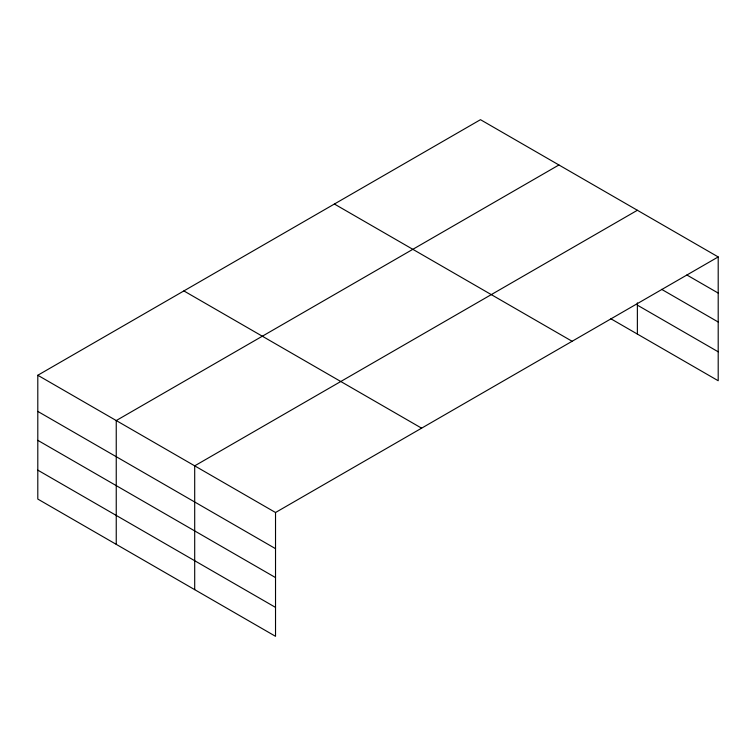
<?xml version="1.0" encoding="UTF-8"?>
<svg xmlns="http://www.w3.org/2000/svg" width="756" height="756" viewBox="0 0 756 756"><rect width="100%" height="100%" fill="white"/><g stroke="black" fill="none" stroke-linecap="round" stroke-linejoin="round"><path stroke-width="1.13" d="M37.8 375.26L275.524 512.511L275.524 636.316L37.8 499.064L37.8 375.26L480.476 119.684L718.2 256.936L718.2 380.74L610.886 318.777M558.92 164.978L116.244 420.553L116.244 544.358M637.374 210.272L194.698 465.847L194.698 589.652M275.524 512.511L718.2 256.936M686.883 274.995L718.2 293.073M661.623 289.34L718.2 322.009M637.374 305.14L718.2 351.805M334.388 204.025L572.112 341.277M183.888 290.928L421.612 428.17M37.8 411.406L275.524 548.658M37.8 440.332L275.524 577.584M37.8 470.137L275.524 607.389M637.374 302.854L637.374 334.067"/></g></svg>
